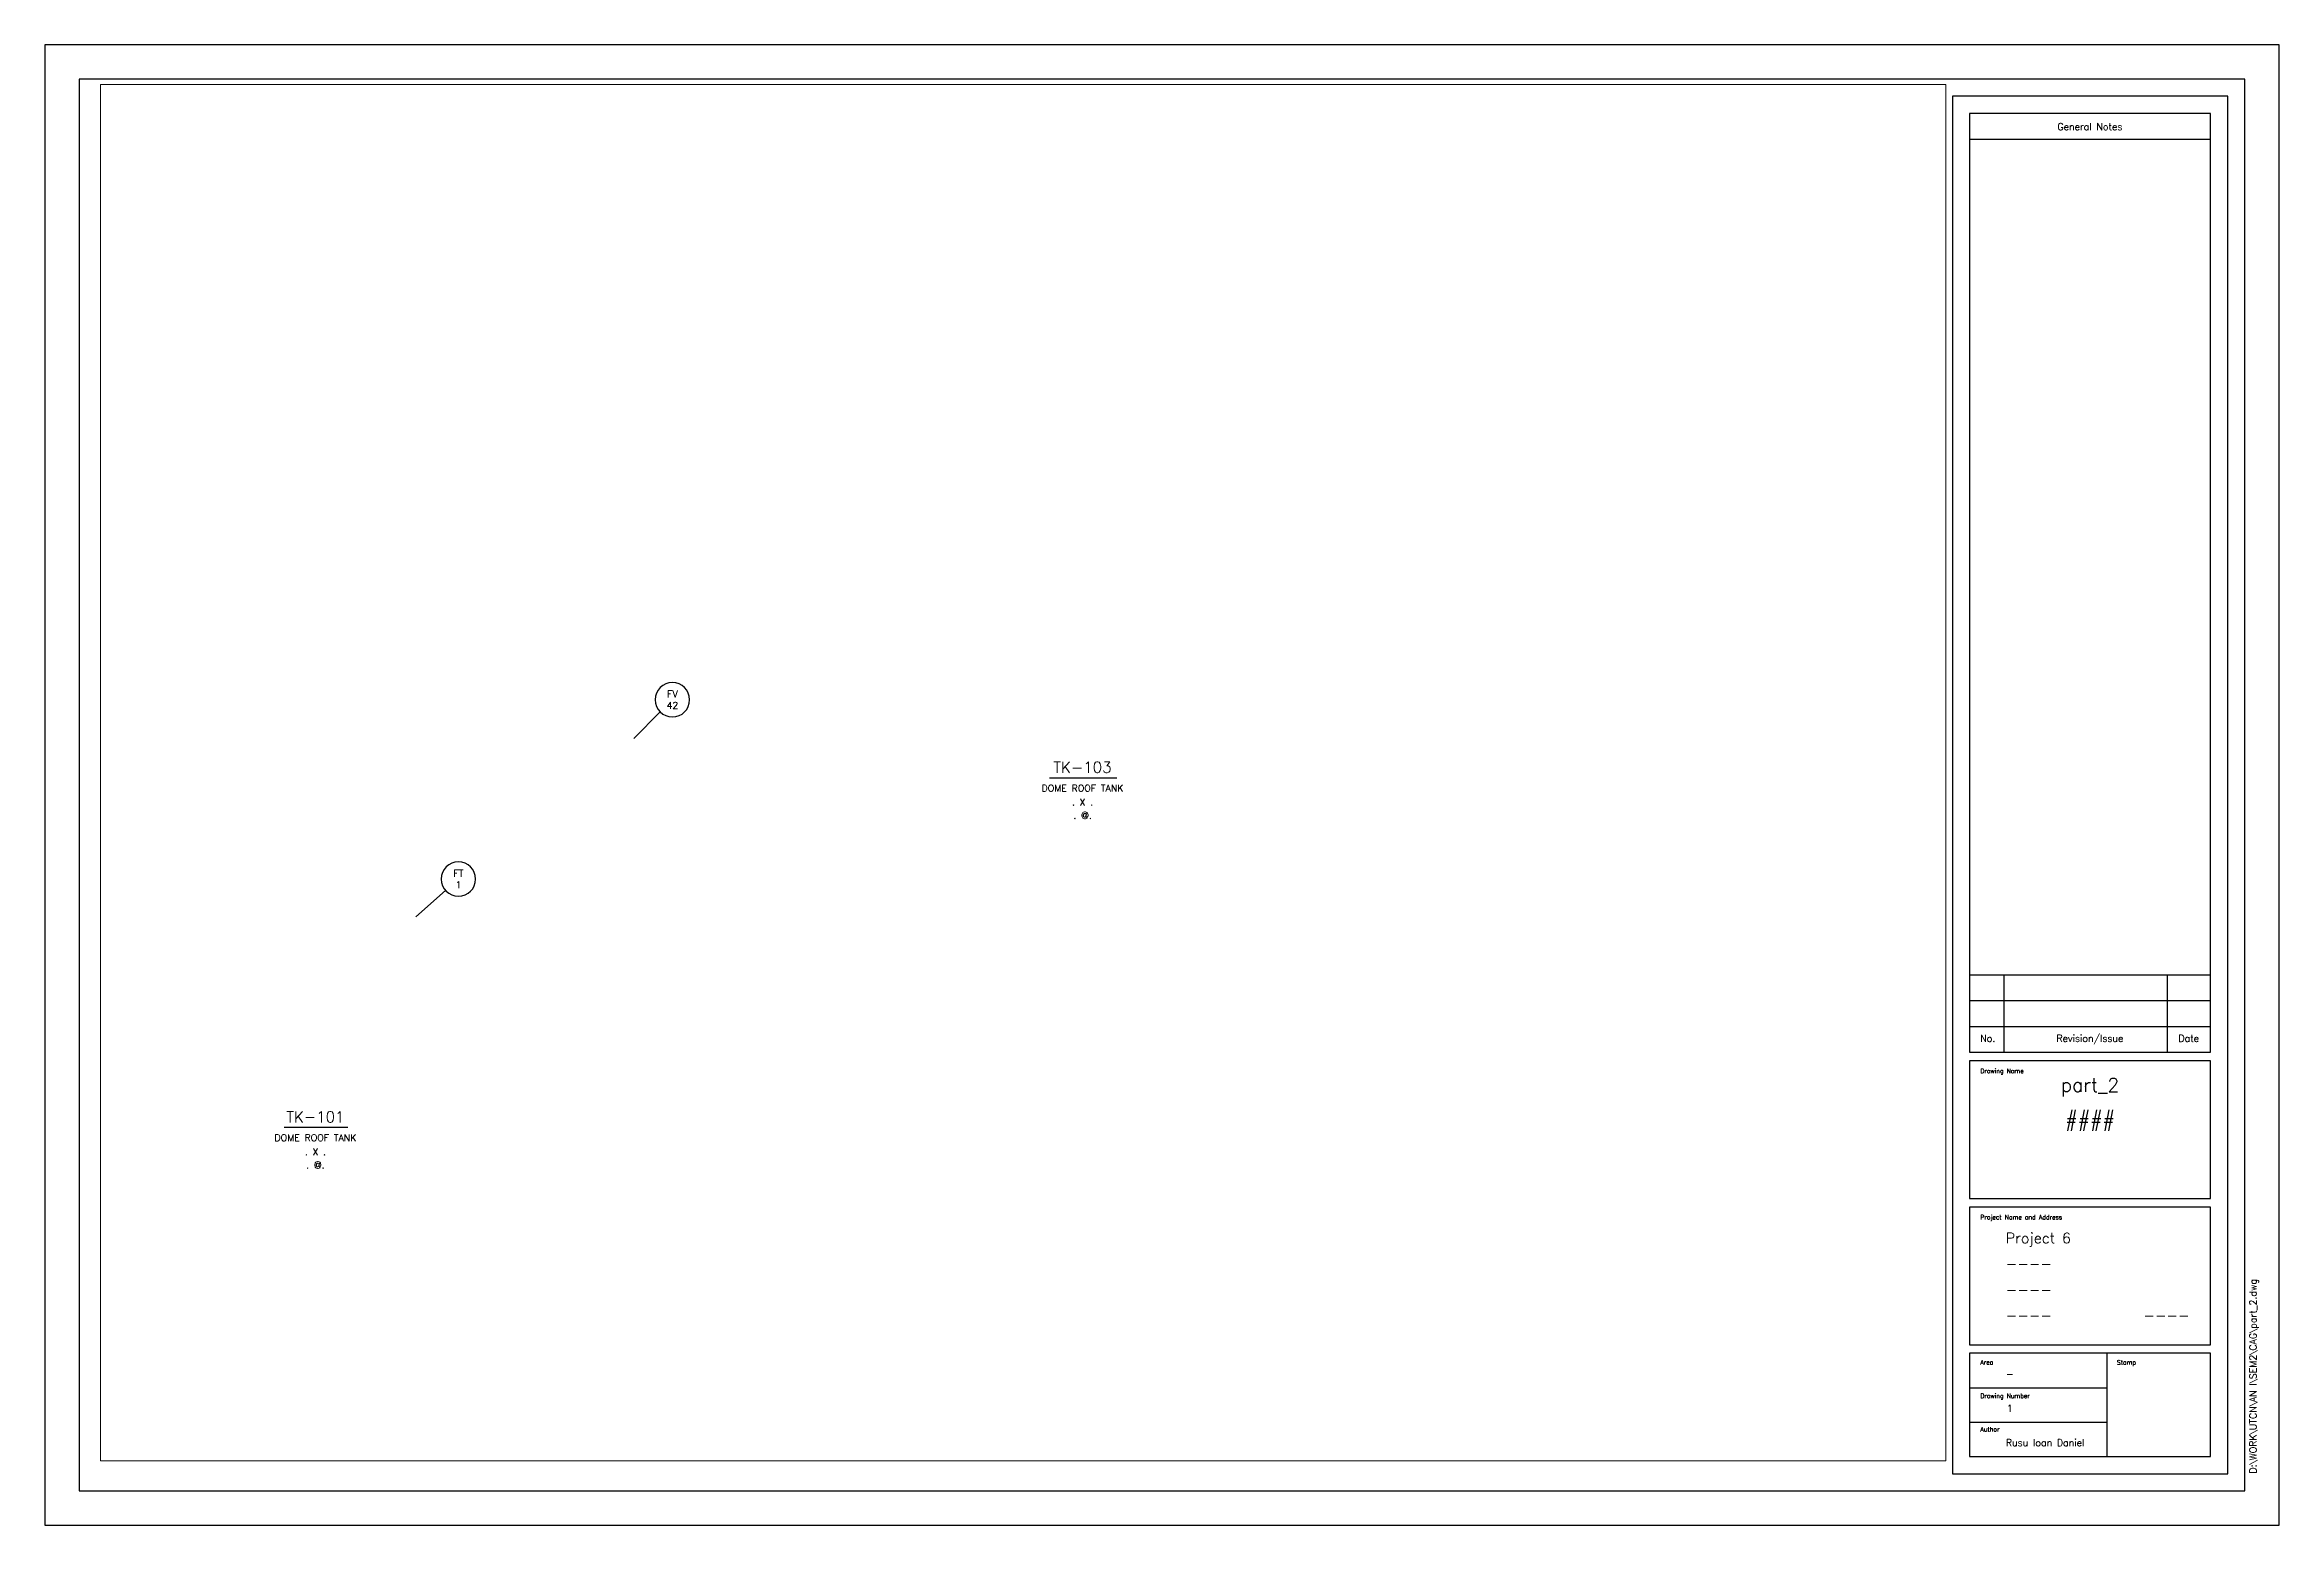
# Paper-space layout 'PID ANSI D Title Block' of a CAD drawing. Header units: inches. Extents: x 0 to 32.5, y 0 to 21.5.
# The model-space entities are those that its viewports show. They can reach past a viewport. Long polylines and large blocks are cut down to what shows.
import ezdxf
from ezdxf.enums import TextEntityAlignment as Align

# ---------------------------------------------------------------- set-up
doc = ezdxf.new("R2010")
doc.units = ezdxf.units.IN
doc.header["$MEASUREMENT"] = 0
for name, color, linetype in [('Instrument', 2, 'Continuous'), ('Text', 7, 'Continuous'), ('Title Block', 7, 'Continuous')]:
    doc.layers.add(name, color=color, linetype=linetype)
doc.styles.add('Roman', font='romans')
doc.styles.get("Standard").update_dxf_attribs({"font": 'romans.shx', "height": 0.1})
doc.dimstyles.get("Standard").update_dxf_attribs({"dimtxt": 0.18, "dimasz": 0.18, "dimexe": 0.18, "dimexo": 0.0625, "dimgap": 0.09, "dimtad": 0, "dimtih": 1, "dimtoh": 1, "dimdec": 4, "dimzin": 0, "dimdsep": 46, "dimtxsty": 'Standard', "dimcen": 0.09, "dimadec": 0, "dimazin": 0, "dimtfac": 1, "dimtdec": 4, "dimtofl": 0, "dimtmove": 0, "dimatfit": 3, "dimfxl": 1, "dimtolj": 1, "dimtzin": 0, "dimarcsym": 0})

# ---------------------------------------------------------------- blocks, each defined once
blk = doc.blocks.new('PID ANSI D titleblock')
for p, q in [((32.473, 21.518), (0, 21.518)), ((0, 21.518), (0, 0)), ((32.473, 0), (32.473, 21.518)), ((31.973, 21.018), (0.5, 21.018)), ((0.5, 21.018), (0.5, 0.5)), ((31.973, 0.5), (31.973, 21.018)), ((31.723, 20.768), (27.723, 20.768)), ((27.723, 20.768), (27.723, 0.75)), ((31.473, 20.518), (27.973, 20.518)), ((27.973, 20.518), (27.973, 6.875)), ((31.473, 6.875), (31.473, 20.518)), ((31.723, 0.75), (31.723, 20.768)), ((27.973, 20.143), (31.473, 20.143)), ((27.973, 8), (31.473, 8)), ((28.473, 6.875), (28.473, 8)), ((30.848, 6.875), (30.848, 8)), ((27.973, 7.625), (31.473, 7.625)), ((27.973, 7.25), (31.473, 7.25)), ((27.973, 6.875), (31.473, 6.875)), ((31.473, 6.75), (27.973, 6.75)), ((27.973, 6.75), (27.973, 4.75)), ((31.473, 4.75), (31.473, 6.75)), ((27.973, 4.75), (31.473, 4.75)), ((31.473, 4.625), (27.973, 4.625)), ((27.973, 4.625), (27.973, 2.625)), ((31.473, 2.625), (31.473, 4.625)), ((27.973, 2.625), (31.473, 2.625)), ((31.473, 2.5), (27.973, 2.5)), ((27.973, 2.5), (27.973, 1)), ((29.973, 1), (29.973, 2.5)), ((31.473, 1), (31.473, 2.5)), ((27.973, 2), (29.973, 2)), ((27.973, 1.5), (29.973, 1.5)), ((27.973, 1), (31.473, 1)), ((27.723, 0.75), (31.723, 0.75)), ((0.5, 0.5), (31.973, 0.5)), ((0, 0), (32.473, 0))]:
    blk.add_line(p, q)
at = {"style": 'Roman'}
for s, p in [('General Notes', (29.721, 20.326)), ('Revision/Issue', (29.721, 7.078)), ('No.', (28.237, 7.078)), ('Date', (31.157, 7.078))]:
    blk.add_text(s, height=0.1, dxfattribs=at).set_placement(p, align=Align.MIDDLE_CENTER)
for s, p in [('Drawing Name', (28.129, 6.571)), ('Project Name and Address', (28.129, 4.446)), ('Area', (28.129, 2.335)), ('Stamp', (30.113, 2.335)), ('Drawing Number', (28.129, 1.849)), ('Author', (28.129, 1.363))]:
    blk.add_text(s, height=0.065, dxfattribs=at).set_placement(p)
blk = doc.blocks.new('*U11')
at = {"color": 0, "linetype": 'ByBlock', "lineweight": -3}
blk.add_line((-0.455, -0.152), (0.471, -0.152), dxfattribs=at)
at = {"color": 0, "linetype": 'ByBlock', "lineweight": -2}
for tag, height, p in [('#(TargetObject.Tag)', 0.16, (0, 0)), ('#(TargetObject.Description)', 0.1, (0, -0.304)), ('#(Tanks.DesignPressure) @#(Tanks.DesignTemperature)', 0.1, (0, -0.698)), ('#(TargetObject.Width) X #(TargetObject.Height)', 0.1, (0, -0.508))]:
    blk.add_attdef(tag, text='', height=height, dxfattribs=at).set_placement(p, align=Align.MIDDLE)
blk = doc.blocks.new('*U61')
at = {"color": 0, "linetype": 'ByBlock', "lineweight": -2}
for start, end in [(0, 180), (180, 0)]:
    blk.add_arc((0, 0), 0.25, start, end, dxfattribs=at)
blk.add_wipeout([(-0.092, 0.149), (0.096, 0.151), (0.096, 0.024), (-0.092, 0.024)], dxfattribs=at)
blk.add_wipeout([(-0.106, -0.024), (0.11, -0.024), (0.11, -0.155), (-0.106, -0.155)], dxfattribs=at)
for tag, p in [('#(TargetObject.Type)', (0, 0.083)), ('#(TargetObject.LoopNumber)', (0, -0.083))]:
    blk.add_attdef(tag, text='', height=0.1, dxfattribs=at).set_placement(p, align=Align.MIDDLE_CENTER)
blk = doc.blocks.new('*U62')
at = {"color": 0, "linetype": 'ByBlock', "lineweight": -3}
blk.add_line((-0.479, -0.152), (0.496, -0.152), dxfattribs=at)
at = {"color": 0, "linetype": 'ByBlock', "lineweight": -2}
for tag, height, p in [('#(TargetObject.Tag)', 0.16, (0, 0)), ('#(TargetObject.Description)', 0.1, (0, -0.304)), ('#(Tanks.DesignPressure) @#(Tanks.DesignTemperature)', 0.1, (0, -0.698)), ('#(TargetObject.Width) X #(TargetObject.Height)', 0.1, (0, -0.508))]:
    blk.add_attdef(tag, text='', height=height, dxfattribs=at).set_placement(p, align=Align.MIDDLE)
blk = doc.blocks.new('*U78')
at = {"color": 0, "linetype": 'ByBlock', "lineweight": -2}
for start, end in [(0, 180), (180, 0)]:
    blk.add_arc((0, 0), 0.25, start, end, dxfattribs=at)
blk.add_wipeout([(-0.087, 0.149), (0.091, 0.151), (0.091, 0.024), (-0.087, 0.024)], dxfattribs=at)
blk.add_wipeout([(-0.032, -0.024), (0.036, -0.024), (0.036, -0.155), (-0.032, -0.155)], dxfattribs=at)
for tag, p in [('#(TargetObject.Type)', (0, 0.083)), ('#(TargetObject.LoopNumber)', (0, -0.083))]:
    blk.add_attdef(tag, text='', height=0.1, dxfattribs=at).set_placement(p, align=Align.MIDDLE_CENTER)

msp = doc.modelspace()

# ---------------------------------------------------------------- block references
at = {"layer": 'Instrument', "linetype": 'ByBlock'}
for name, p, values in [('*U61', (8.125, 11), {'#(TargetObject.Type)': 'FV', '#(TargetObject.LoopNumber)': '42'}), ('*U78', (5.015, 8.394), {'#(TargetObject.Type)': 'FT', '#(TargetObject.LoopNumber)': '1'})]:
    msp.add_blockref(name, p, dxfattribs=at).add_auto_attribs(values)
at = {"layer": 'Text'}
for name, p, values in [('*U62', (14.085, 10.019), {'#(TargetObject.Tag)': 'TK-103', '#(TargetObject.Description)': 'DOME ROOF TANK', '#(TargetObject.Width) X #(TargetObject.Height)': '. X .', '#(Tanks.DesignPressure) @#(Tanks.DesignTemperature)': '. @.'}), ('*U11', (2.938, 4.938), {'#(TargetObject.Tag)': 'TK-101', '#(TargetObject.Description)': 'DOME ROOF TANK', '#(TargetObject.Width) X #(TargetObject.Height)': '. X .', '#(Tanks.DesignPressure) @#(Tanks.DesignTemperature)': '. @.'})]:
    msp.add_blockref(name, p, dxfattribs=at).add_auto_attribs(values)

# ---------------------------------------------------------------- next in the draw order: leaders
at = {"layer": 'Instrument', "linetype": 'ByBlock', "has_arrowhead": 0}
for points in [[(7.562, 10.438), (7.948, 10.823)], [(4.398, 7.844), (4.828, 8.228)]]:
    msp.add_leader(points, dimstyle='Standard', dxfattribs=at)

psp = doc.layouts.new('PID ANSI D Title Block')

# ---------------------------------------------------------------- block references
at = {"layer": 'Title Block'}
psp.add_blockref('PID ANSI D titleblock', (0, 0), dxfattribs=at)

# ---------------------------------------------------------------- texts
for s, insert, char_height, attachment_point in [('part_2', (29.723, 6.5), 0.2, 2), ('Project 6', (28.5, 4.25), 0.15, 1), ('----', (28.5, 3.875), 0.15, 1), ('----', (28.5, 3.5), 0.15, 1), ('----', (28.5, 3.125), 0.15, 1), ('----', (30.5, 3.125), 0.15, 1), ('-', (28.5, 2.25), 0.1, 1), ('1', (28.513, 1.75), 0.1, 1), ('Rusu Ioan Daniel', (28.5, 1.25), 0.1, 1)]:
    psp.add_mtext(s, dxfattribs=dict(at, insert=insert, char_height=char_height, attachment_point=attachment_point))
at = {"layer": 'Title Block', "insert": (29.723, 6), "char_height": 0.2, "width": 3.30274, "attachment_point": 2}
psp.add_mtext('####', dxfattribs=at)
at = {"layer": 'Title Block', "insert": (32.041, 0.752), "char_height": 0.1, "attachment_point": 1, "rotation": 90}
psp.add_mtext('D:\\\\WORK\\\\UTCN\\\\AN I\\\\SEM2\\\\CAG\\\\part_2.dwg', dxfattribs=at)

# ---------------------------------------------------------------- viewports
at = {"layer": '0', "color": 2}
psp.add_viewport(center=(14.219, 10.938), size=(26.812, 20), view_center_point=(13.222, 9.94), view_height=20, dxfattribs=at)

doc.saveas('drawing.dxf')
